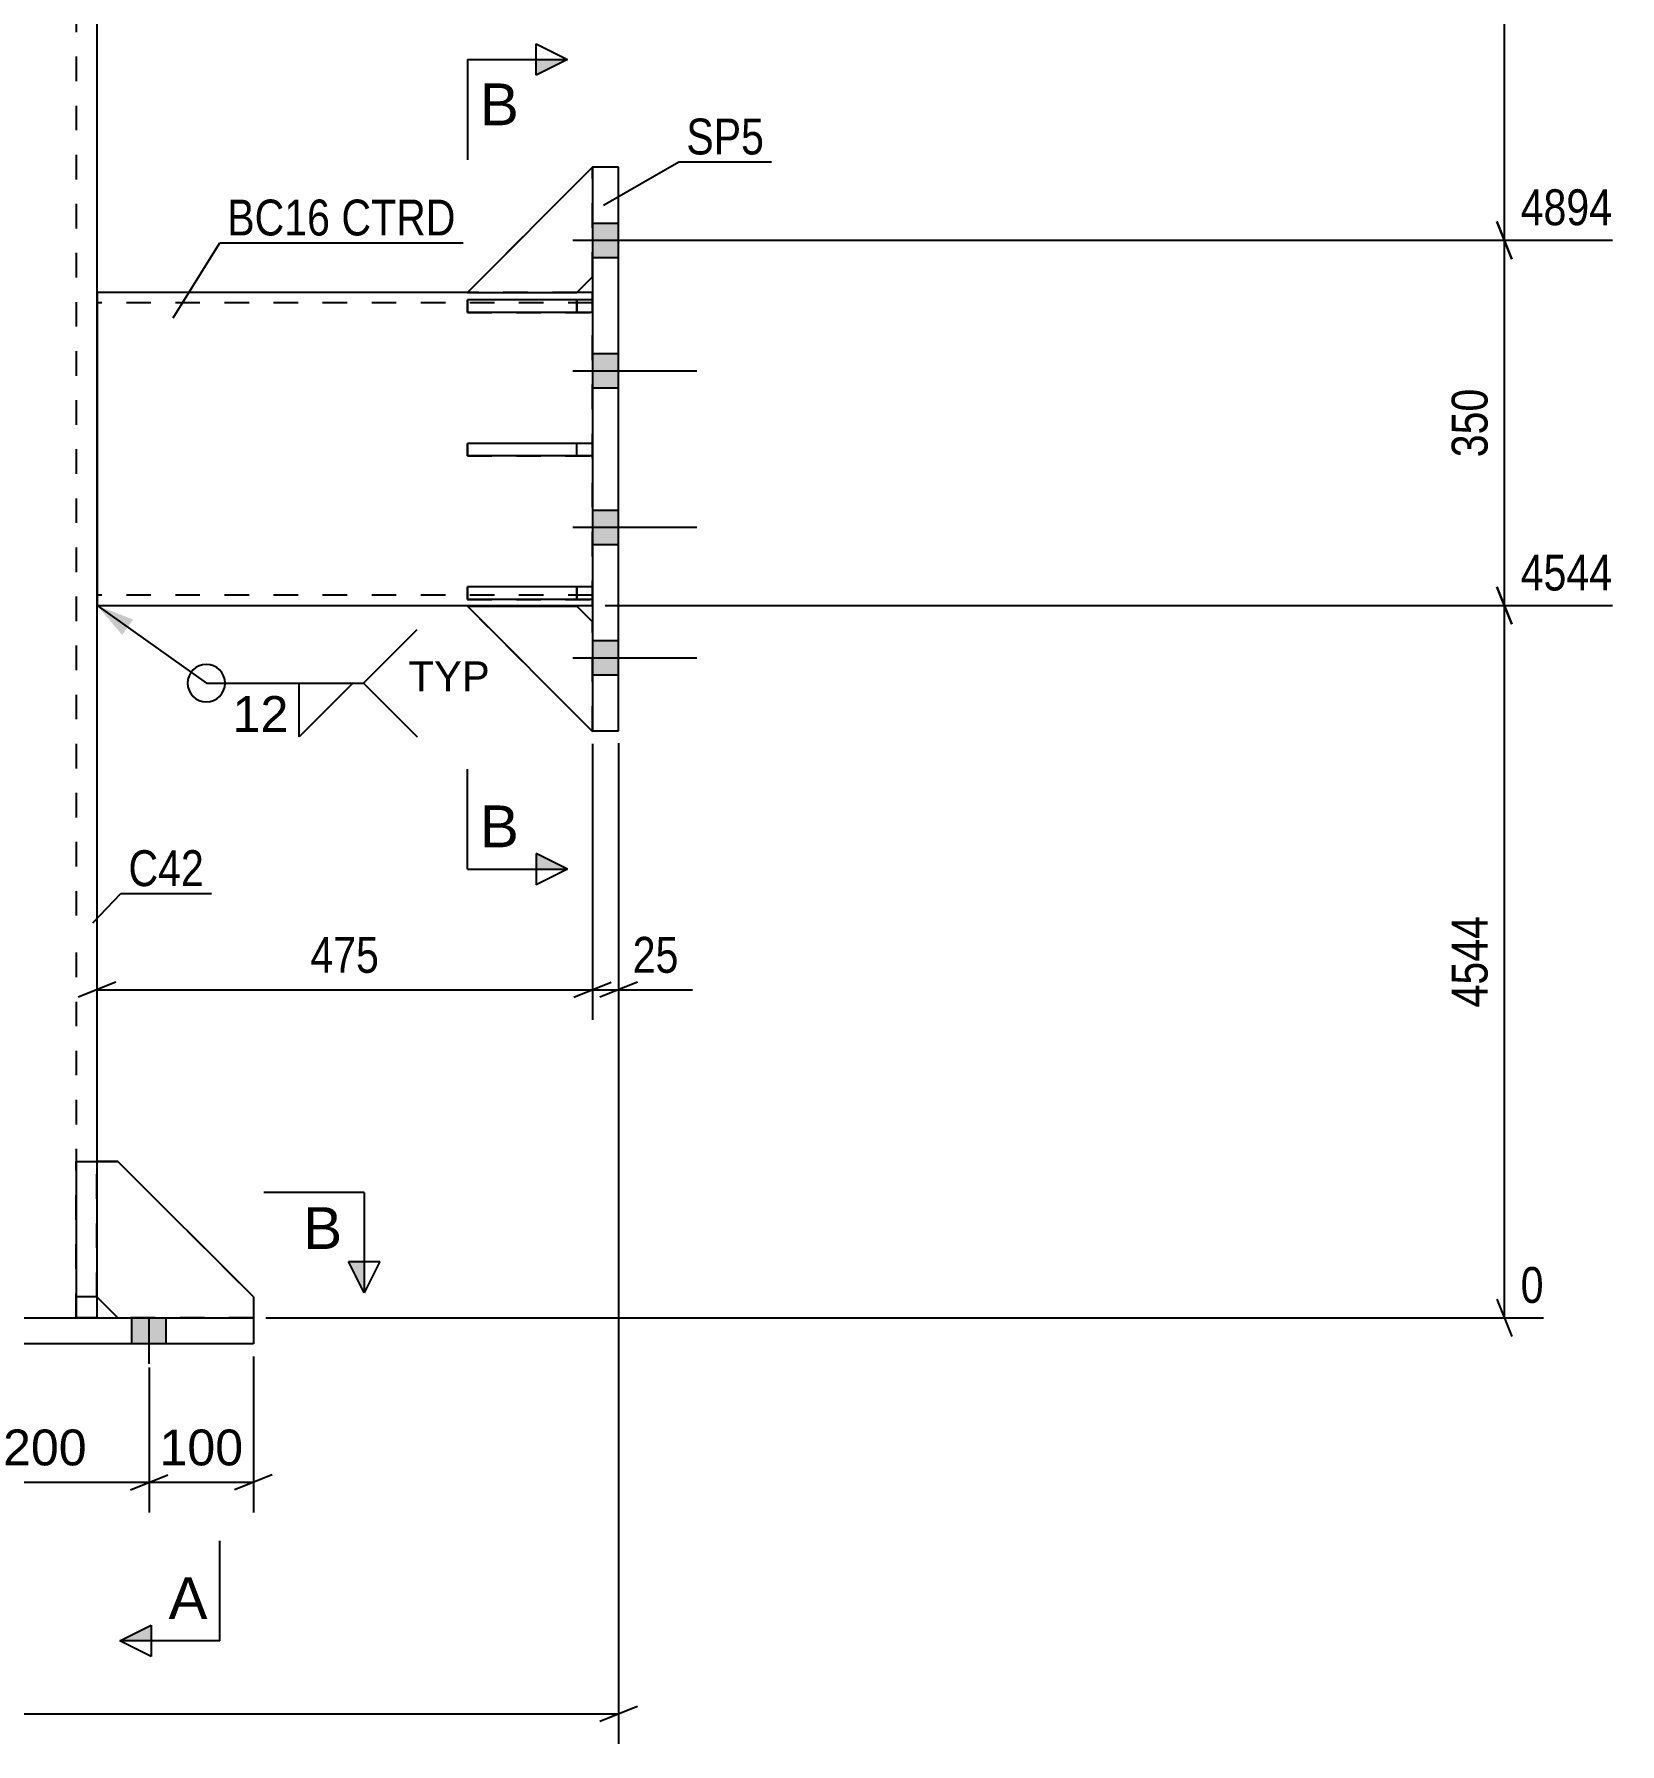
# Model space of a CAD drawing. Header units: millimetres. Extents: x -162 to 432, y -197 to 223.
# Drawn here: x 15.8 to 142.5, y -34 to 102.5 of the extents above; entities that cross this region are included whole.
import ezdxf

# ---------------------------------------------------------------- set-up
doc = ezdxf.new("R2010")
doc.units = ezdxf.units.MM
doc.linetypes.add('DXK_LINE_DOT2', pattern=[3.9198, 1.9599, -1.9599])
doc.linetypes.add('DXK_LINE_DOT3', pattern=[5.9187, 2.979, -0.9799, 0.9799, -0.9799])
doc.styles.add('Arial', font='ARIAL.TTF', dxfattribs={"height": 0.2})
doc.styles.add('Arial Narrow', font='ARIALN.TTF', dxfattribs={"height": 0.2})

# ---------------------------------------------------------------- blocks, each defined once
blk = doc.blocks.new('Part-284927994-1833 - 1824')
at = {"color": 2, "linetype": 'Continuous'}
for p, q in [((-33.33, -2.08), (-33.33, 0)), ((-33.33, 0), (33.33, 0)), ((33.33, 0), (33.33, -2.08)), ((33.33, -2.08), (-33.33, -2.08))]:
    blk.add_line(p, q, dxfattribs=at)
blk = doc.blocks.new('Part-284927994-1890 - 1824')
at = {"color": 2, "linetype": 'Continuous'}
for p, q in [((60.42, 81.29), (50.42, 81.29)), ((50.42, 80.29), (50.42, 81.29)), ((60.42, 81.29), (60.42, 80.29)), ((60.42, 80.29), (50.42, 80.29))]:
    blk.add_line(p, q, dxfattribs=at)
at = {"color": 7, "linetype": 'DXK_LINE_DOT2'}
blk.add_line((59.17, 80.29), (59.17, 81.29), dxfattribs=at)
blk = doc.blocks.new('Part-284927994-1892 - 1824')
at = {"color": 2, "linetype": 'Continuous'}
for p, q in [((60.42, 69.83), (50.42, 69.83)), ((50.42, 68.83), (50.42, 69.83)), ((60.42, 69.83), (60.42, 68.83)), ((60.42, 68.83), (50.42, 68.83))]:
    blk.add_line(p, q, dxfattribs=at)
at = {"color": 7, "linetype": 'DXK_LINE_DOT2'}
blk.add_line((59.17, 68.83), (59.17, 69.83), dxfattribs=at)
blk = doc.blocks.new('Part-284927994-1838 - 1824')
at = {"linetype": 'Continuous'}
blk.add_hatch(color=2, dxfattribs=at).paths.add_polyline_path([(0, 29.23), (-0.8, 30.63), (0.8, 30.63)])
at = {"color": 7, "linetype": 'DXK_LINE_DOT3'}
for p, q in [((0, 109.56), (0, 167.47)), ((0, 30.17), (0, 108.56)), ((0, -10), (0, 29.17))]:
    blk.add_line(p, q, dxfattribs=at)
at = {"color": 2, "linetype": 'Continuous'}
for p, q in [((-20.83, 157.47), (-20.83, 109.56)), ((-20.83, 157.47), (-20.42, 157.47)), ((-19.02, 157.47), (19.02, 157.47)), ((20.83, 157.47), (20.42, 157.47)), ((20.83, 157.47), (20.83, 109.56)), ((-20.83, 108.56), (-20.83, 30.17)), ((20.83, 108.56), (20.83, 30.17)), ((0, 29.23), (-0.8, 30.63)), ((-0.8, 30.63), (0.8, 30.63)), ((0.8, 30.63), (0, 29.23)), ((-20.83, 29.17), (-20.83, 12.5)), ((20.83, 29.17), (20.83, 12.5))]:
    blk.add_line(p, q, dxfattribs=at)
at = {"color": 7, "linetype": 'DXK_LINE_DOT2'}
for p, q in [((-19.04, 157.47), (-20.42, 157.47)), ((-19.02, 157.47), (-19.86, 157.47)), ((-19.17, 157.47), (-19.17, 109.56)), ((-19.04, 157.47), (-19.02, 157.47)), ((20.42, 157.47), (18.68, 157.47)), ((19.17, 157.47), (19.17, 109.56)), ((-19.17, 108.56), (-19.17, 30.17)), ((19.17, 108.56), (19.17, 30.17)), ((-19.17, 29.17), (-19.17, 0)), ((19.17, 29.17), (19.17, 0)), ((-20.83, 12.5), (-20.83, 0)), ((20.83, 12.5), (20.83, 0)), ((-20.83, 0), (20.83, 0))]:
    blk.add_line(p, q, dxfattribs=at)
at = {"color": 2, "linetype": 'Continuous'}
blk.add_circle((0, 30.13), 1, dxfattribs=at)
blk = doc.blocks.new('Bolt-284927994-1839 - 1824')
at = {"linetype": 'Continuous'}
for points in [[(60.42, 87.43), (60.42, 84.68), (62.5, 84.68), (62.5, 87.43)], [(60.42, 87.43), (60.42, 84.68), (62.5, 84.68), (62.5, 87.43)], [(60.42, 87.43), (60.42, 84.68), (62.5, 84.68), (62.5, 87.43)], [(60.42, 77.01), (60.42, 74.26), (62.5, 74.26), (62.5, 77.01)], [(60.42, 77.01), (60.42, 74.26), (62.5, 74.26), (62.5, 77.01)], [(60.42, 64.51), (60.42, 61.76), (62.5, 61.76), (62.5, 64.51)], [(60.42, 64.51), (60.42, 61.76), (62.5, 61.76), (62.5, 64.51)], [(60.42, 54.1), (60.42, 51.35), (62.5, 51.35), (62.5, 54.1)], [(60.42, 54.1), (60.42, 51.35), (62.5, 51.35), (62.5, 54.1)], [(60.42, 54.1), (60.42, 51.35), (62.5, 51.35), (62.5, 54.1)]]:
    blk.add_hatch(color=1, dxfattribs=at).paths.add_polyline_path(points)
at = {"color": 1, "linetype": 'Continuous'}
for p, q in [((60.42, 87.43), (62.5, 87.43)), ((60.42, 87.43), (62.5, 87.43)), ((60.42, 87.43), (62.5, 87.43)), ((58.84, 86.06), (68.75, 86.06)), ((58.84, 86.06), (68.75, 86.06)), ((58.84, 86.06), (68.75, 86.06)), ((60.42, 84.68), (62.5, 84.68)), ((60.42, 84.68), (62.5, 84.68)), ((60.42, 84.68), (62.5, 84.68)), ((60.42, 77.01), (62.5, 77.01)), ((60.42, 77.01), (62.5, 77.01)), ((58.84, 75.64), (68.75, 75.64)), ((58.84, 75.64), (68.75, 75.64)), ((60.42, 74.26), (62.5, 74.26)), ((60.42, 74.26), (62.5, 74.26)), ((60.42, 64.51), (62.5, 64.51)), ((60.42, 64.51), (62.5, 64.51)), ((58.84, 63.14), (68.75, 63.14)), ((58.84, 63.14), (68.75, 63.14)), ((60.42, 61.76), (62.5, 61.76)), ((60.42, 61.76), (62.5, 61.76)), ((60.42, 54.1), (62.5, 54.1)), ((60.42, 54.1), (62.5, 54.1)), ((60.42, 54.1), (62.5, 54.1)), ((58.84, 52.72), (68.75, 52.72)), ((58.84, 52.72), (68.75, 52.72)), ((58.84, 52.72), (68.75, 52.72)), ((60.42, 51.35), (62.5, 51.35)), ((60.42, 51.35), (62.5, 51.35)), ((60.42, 51.35), (62.5, 51.35))]:
    blk.add_line(p, q, dxfattribs=at)
blk = doc.blocks.new('Part-284927994-1968 - 1824')
at = {"color": 2, "linetype": 'Continuous'}
for p, q in [((50.42, 81.89), (20.84, 81.89)), ((20.84, 81.89), (20.84, 56.89)), ((60.42, 81.89), (59.17, 81.89)), ((20.84, 56.89), (60.42, 56.89))]:
    blk.add_line(p, q, dxfattribs=at)
at = {"color": 7, "linetype": 'DXK_LINE_DOT2'}
for p, q in [((60.42, 81.06), (20.84, 81.06)), ((59.17, 81.89), (50.42, 81.89)), ((60.42, 56.89), (60.42, 81.89)), ((20.84, 57.72), (20.84, 57.79)), ((60.42, 57.72), (20.84, 57.72))]:
    blk.add_line(p, q, dxfattribs=at)
blk = doc.blocks.new('Bolt-284927994-1845 - 1824')
at = {"linetype": 'Continuous'}
for points in [[(-23.63, 0), (-26.38, 0), (-26.38, -2.08), (-23.63, -2.08)], [(-23.63, 0), (-26.38, 0), (-26.38, -2.08), (-23.63, -2.08)], [(-23.63, 0), (-26.38, 0), (-26.38, -2.08), (-23.63, -2.08)], [(-23.63, 0), (-26.38, 0), (-26.38, -2.08), (-23.63, -2.08)], [(-6.96, 0), (-9.71, 0), (-9.71, -2.08), (-6.96, -2.08)], [(-6.96, 0), (-9.71, 0), (-9.71, -2.08), (-6.96, -2.08)], [(9.71, 0), (6.96, 0), (6.96, -2.08), (9.71, -2.08)], [(9.71, 0), (6.96, 0), (6.96, -2.08), (9.71, -2.08)], [(26.37, 0), (23.62, 0), (23.62, -2.08), (26.37, -2.08)], [(26.37, 0), (23.62, 0), (23.62, -2.08), (26.37, -2.08)], [(26.37, 0), (23.62, 0), (23.62, -2.08), (26.37, -2.08)], [(26.37, 0), (23.62, 0), (23.62, -2.08), (26.37, -2.08)]]:
    blk.add_hatch(color=1, dxfattribs=at).paths.add_polyline_path(points)
at = {"color": 1, "linetype": 'Continuous'}
for p, q in [((-26.38, -2.08), (-26.38, 0)), ((-26.38, -2.08), (-26.38, 0)), ((-26.38, -2.08), (-26.38, 0)), ((-26.38, -2.08), (-26.38, 0)), ((-25, -3.67), (-25, 0)), ((-25, -3.67), (-25, 0)), ((-25, -3.67), (-25, 0)), ((-25, -3.67), (-25, 0)), ((-23.63, -2.08), (-23.63, 0)), ((-23.63, -2.08), (-23.63, 0)), ((-23.63, -2.08), (-23.63, 0)), ((-23.63, -2.08), (-23.63, 0)), ((-9.71, -2.08), (-9.71, 0)), ((-9.71, -2.08), (-9.71, 0)), ((-8.33, -3.67), (-8.33, 0)), ((-8.33, -3.67), (-8.33, 0)), ((-6.96, -2.08), (-6.96, 0)), ((-6.96, -2.08), (-6.96, 0)), ((6.96, -2.08), (6.96, 0)), ((6.96, -2.08), (6.96, 0)), ((8.33, -3.67), (8.33, 0)), ((8.33, -3.67), (8.33, 0)), ((9.71, -2.08), (9.71, 0)), ((9.71, -2.08), (9.71, 0)), ((23.62, -2.08), (23.62, 0)), ((23.62, -2.08), (23.62, 0)), ((23.62, -2.08), (23.62, 0)), ((23.62, -2.08), (23.62, 0)), ((25, -3.67), (25, 0)), ((25, -3.67), (25, 0)), ((25, -3.67), (25, 0)), ((25, -3.67), (25, 0)), ((26.37, -2.08), (26.37, 0)), ((26.37, -2.08), (26.37, 0)), ((26.37, -2.08), (26.37, 0)), ((26.37, -2.08), (26.37, 0))]:
    blk.add_line(p, q, dxfattribs=at)
blk = doc.blocks.new('Part-284927994-1859 - 1824')
at = {"color": 2, "linetype": 'Continuous'}
for p, q in [((22.5, 12.5), (20.83, 12.5)), ((33.33, 1.67), (22.5, 12.5)), ((22.5, 0), (20.83, 1.67)), ((33.33, 1.67), (33.33, 0))]:
    blk.add_line(p, q, dxfattribs=at)
at = {"color": 7, "linetype": 'DXK_LINE_DOT2'}
for p, q in [((20.83, 1.67), (20.83, 12.5)), ((33.33, 0), (22.5, 0))]:
    blk.add_line(p, q, dxfattribs=at)
blk = doc.blocks.new('Part-284927994-1860 - 1824')
at = {"color": 2, "linetype": 'Continuous'}
for p, q in [((19.17, 12.5), (19.17, 0)), ((19.17, 12.5), (20.83, 12.5)), ((20.83, 12.5), (20.83, 0)), ((20.83, 1.67), (19.17, 1.67)), ((19.17, 0), (20.83, 0))]:
    blk.add_line(p, q, dxfattribs=at)
blk = doc.blocks.new('Part-284927994-1990 - 1824')
at = {"color": 7, "linetype": 'DXK_LINE_DOT2'}
for p, q in [((20.83, 1.67), (20.83, 12.5)), ((20.83, 12.5), (22.5, 12.5)), ((22.5, 12.5), (33.33, 1.67)), ((22.5, 0), (20.83, 1.67)), ((33.33, 1.67), (33.33, 0)), ((33.33, 0), (22.5, 0))]:
    blk.add_line(p, q, dxfattribs=at)
blk = doc.blocks.new('Part-284927994-1991 - 1824')
at = {"color": 7, "linetype": 'DXK_LINE_DOT2'}
for p, q in [((19.17, 0), (19.17, 12.5)), ((19.17, 12.5), (20.83, 12.5)), ((20.83, 12.5), (20.83, 0)), ((20.83, 1.67), (19.17, 1.67)), ((20.83, 0), (19.17, 0))]:
    blk.add_line(p, q, dxfattribs=at)
blk = doc.blocks.new('Part-284927994-1883 - 1824')
at = {"color": 2, "linetype": 'Continuous'}
for p, q in [((60.42, 91.89), (50.42, 81.89)), ((59.17, 81.89), (60.42, 83.14)), ((50.42, 81.89), (59.17, 81.89))]:
    blk.add_line(p, q, dxfattribs=at)
at = {"color": 7, "linetype": 'DXK_LINE_DOT2'}
blk.add_line((60.42, 83.14), (60.42, 91.89), dxfattribs=at)
blk = doc.blocks.new('Part-284927994-1884 - 1824')
at = {"color": 7, "linetype": 'DXK_LINE_DOT2'}
for p, q in [((60.42, 91.89), (50.42, 81.89)), ((60.42, 83.14), (60.42, 91.89)), ((59.17, 81.89), (60.42, 83.14)), ((50.42, 81.89), (59.17, 81.89))]:
    blk.add_line(p, q, dxfattribs=at)
blk = doc.blocks.new('Part-284927994-1885 - 1824')
at = {"color": 2, "linetype": 'Continuous'}
for p, q in [((50.42, 56.83), (59.17, 56.83)), ((50.42, 56.83), (60.42, 46.83)), ((59.17, 56.83), (60.42, 55.58)), ((60.42, 46.83), (60.42, 46.89))]:
    blk.add_line(p, q, dxfattribs=at)
at = {"color": 7, "linetype": 'DXK_LINE_DOT2'}
blk.add_line((60.42, 46.89), (60.42, 55.58), dxfattribs=at)
blk = doc.blocks.new('Part-284927994-1886 - 1824')
at = {"color": 7, "linetype": 'DXK_LINE_DOT2'}
for p, q in [((50.42, 56.83), (59.17, 56.83)), ((60.42, 46.83), (50.42, 56.83)), ((59.17, 56.83), (60.42, 55.58)), ((60.42, 55.58), (60.42, 46.83))]:
    blk.add_line(p, q, dxfattribs=at)
blk = doc.blocks.new('Part-284927994-1887 - 1824')
at = {"color": 7, "linetype": 'DXK_LINE_DOT2'}
for p, q in [((60.42, 81.29), (50.42, 81.29)), ((50.42, 81.29), (50.42, 80.29)), ((59.17, 81.29), (59.17, 80.29)), ((60.42, 80.29), (60.42, 81.29)), ((50.42, 80.29), (60.42, 80.29))]:
    blk.add_line(p, q, dxfattribs=at)
blk = doc.blocks.new('Part-284927994-1889 - 1824')
at = {"color": 7, "linetype": 'DXK_LINE_DOT2'}
for p, q in [((60.42, 69.83), (50.42, 69.83)), ((50.42, 69.83), (50.42, 68.83)), ((59.17, 68.83), (59.17, 69.83)), ((60.42, 68.83), (60.42, 69.83)), ((50.42, 68.83), (60.42, 68.83))]:
    blk.add_line(p, q, dxfattribs=at)
blk = doc.blocks.new('Part-284927994-1932 - 1824')
at = {"color": 2, "linetype": 'Continuous'}
for p, q in [((60.42, 91.89), (60.42, 81.29)), ((62.5, 91.89), (60.42, 91.89)), ((62.5, 46.89), (62.5, 91.89)), ((60.42, 80.29), (60.42, 69.83)), ((60.42, 68.83), (60.42, 58.37)), ((60.42, 57.37), (60.42, 46.89)), ((60.42, 46.89), (62.5, 46.89))]:
    blk.add_line(p, q, dxfattribs=at)
at = {"color": 7, "linetype": 'DXK_LINE_DOT2'}
for p, q in [((60.42, 81.29), (60.42, 80.29)), ((60.42, 69.83), (60.42, 68.83)), ((60.42, 58.37), (60.42, 57.37))]:
    blk.add_line(p, q, dxfattribs=at)
blk = doc.blocks.new('Part-284927994-2023 - 1824')
at = {"color": 2, "linetype": 'Continuous'}
for p, q in [((60.42, 58.37), (50.42, 58.37)), ((50.42, 57.37), (50.42, 58.37)), ((60.42, 57.37), (50.42, 57.37)), ((60.42, 58.37), (60.42, 57.37))]:
    blk.add_line(p, q, dxfattribs=at)
at = {"color": 7, "linetype": 'DXK_LINE_DOT2'}
blk.add_line((59.17, 57.37), (59.17, 58.37), dxfattribs=at)
blk = doc.blocks.new('Part-284927994-2024 - 1824')
at = {"color": 7, "linetype": 'DXK_LINE_DOT2'}
for p, q in [((60.42, 58.37), (50.42, 58.37)), ((50.42, 58.37), (50.42, 57.37)), ((50.42, 57.37), (60.42, 57.37)), ((59.17, 58.37), (59.17, 57.37)), ((60.42, 57.37), (60.42, 58.37))]:
    blk.add_line(p, q, dxfattribs=at)
blk = doc.blocks.new('StraightDimension-284927994-2163 - 1824')
at = {"color": 7, "linetype": 'Continuous'}
for p, q in [((20.83, 55.89), (20.83, 23.81)), ((60.42, 45.83), (60.42, 23.81)), ((22.33, 26.81), (19.33, 25.61)), ((20.83, 26.21), (60.42, 26.21)), ((58.92, 25.61), (61.92, 26.81))]:
    blk.add_line(p, q, dxfattribs=at)
at = {"color": 0}
blk.add_wipeout([(43.97, 26.96), (43.97, 31.16), (37.28, 31.16), (37.28, 26.96)], dxfattribs=at)
at = {"color": 3, "style": 'Arial Narrow'}
blk.add_text('475', height=2.863, dxfattribs=at).set_placement((37.88, 27.56))
blk = doc.blocks.new('StraightDimension-284927994-2182 - 1824')
at = {"color": 7, "linetype": 'Continuous'}
for p, q in [((60.42, 45.83), (60.42, 23.81)), ((62.5, 45.89), (62.5, 23.81)), ((58.92, 25.61), (61.92, 26.81)), ((60.42, 26.21), (62.5, 26.21)), ((64, 26.81), (61, 25.61)), ((62.5, 26.21), (68.41, 26.21)), ((62.5, 26.21), (68.41, 26.21))]:
    blk.add_line(p, q, dxfattribs=at)
at = {"color": 0}
blk.add_wipeout([(67.88, 26.96), (67.88, 31.16), (63.03, 31.16), (63.03, 26.96)], dxfattribs=at)
at = {"color": 3, "style": 'Arial Narrow'}
blk.add_text('25', height=2.863, dxfattribs=at).set_placement((63.63, 27.56))
blk = doc.blocks.new('StraightDimension-284927994-2262 - 1824')
at = {"color": 7, "linetype": 'Continuous'}
for p, q in [((-62.5, 45.89), (-62.5, -34.01)), ((62.5, 45.89), (62.5, -34.01)), ((-61, -31.01), (-64, -32.21)), ((61, -32.21), (64, -31.01)), ((-62.5, -31.61), (62.5, -31.61))]:
    blk.add_line(p, q, dxfattribs=at)
at = {"color": 0}
blk.add_wipeout([(5.05, -30.86), (5.05, -26.66), (-5.04, -26.66), (-5.04, -30.86)], dxfattribs=at)
at = {"color": 3, "style": 'Arial'}
blk.add_text('1500', height=2.865, dxfattribs=at).set_placement((-4.44, -30.26))
blk = doc.blocks.new('StraightDimension-284927994-2273 - 1824')
at = {"color": 7, "linetype": 'Continuous'}
for p, q in [((25, -3.97), (25, -15.53)), ((33.33, -3.08), (33.33, -15.53)), ((23.5, -13.73), (26.5, -12.53)), ((25, -13.13), (33.33, -13.13)), ((34.83, -12.53), (31.83, -13.73))]:
    blk.add_line(p, q, dxfattribs=at)
at = {"color": 0}
blk.add_wipeout([(33.1, -12.38), (33.1, -8.18), (25.23, -8.18), (25.23, -12.38)], dxfattribs=at)
at = {"color": 3, "style": 'Arial'}
blk.add_text('100', height=2.865, dxfattribs=at).set_placement((25.83, -11.78))
blk = doc.blocks.new('StraightDimension-284927994-2283 - 1824')
at = {"color": 7, "linetype": 'Continuous'}
for p, q in [((8.33, -3.97), (8.33, -15.53)), ((25, -3.97), (25, -15.53)), ((9.83, -12.53), (6.83, -13.73)), ((8.33, -13.13), (25, -13.13)), ((23.5, -13.73), (26.5, -12.53))]:
    blk.add_line(p, q, dxfattribs=at)
at = {"color": 0}
blk.add_wipeout([(20.6, -12.38), (20.6, -8.18), (12.73, -8.18), (12.73, -12.38)], dxfattribs=at)
at = {"color": 3, "style": 'Arial'}
blk.add_text('200', height=2.865, dxfattribs=at).set_placement((13.33, -11.78))
blk = doc.blocks.new('StraightDimension-284927994-2370 - 1824')
at = {"color": 7, "linetype": 'Continuous'}
for p, q in [((133.86, 84.56), (132.66, 87.56)), ((66.83, 86.06), (141.88, 86.06)), ((133.26, 56.89), (133.26, 86.06)), ((132.66, 58.39), (133.86, 55.39)), ((61.42, 56.89), (141.88, 56.89))]:
    blk.add_line(p, q, dxfattribs=at)
at = {"color": 0}
blk.add_wipeout([(132.51, 74.82), (128.31, 74.82), (128.31, 68.13), (132.51, 68.13)], dxfattribs=at)
at = {"color": 3, "style": 'Arial Narrow'}
blk.add_text('350', height=2.863, rotation=90.0002, dxfattribs=at).set_placement((131.91, 68.73))
at = {"color": 0, "linetype": 'Continuous'}
blk.add_wipeout([(142.48, 86.66), (142.48, 90.86), (133.96, 90.86), (133.96, 86.66)], dxfattribs=at)
at = {"color": 3, "linetype": 'Continuous', "style": 'Arial Narrow'}
blk.add_text('4894', height=2.863, dxfattribs=at).set_placement((134.56, 87.26))
blk = doc.blocks.new('StraightDimension-284927994-2377 - 1824')
at = {"color": 7, "linetype": 'Continuous'}
for p, q in [((133.86, 55.39), (132.66, 58.39)), ((61.42, 56.89), (141.88, 56.89)), ((133.26, 0), (133.26, 56.89)), ((132.66, 1.5), (133.86, -1.5)), ((34.33, 0), (136.39, 0))]:
    blk.add_line(p, q, dxfattribs=at)
at = {"color": 0}
blk.add_wipeout([(132.51, 32.7), (128.31, 32.7), (128.31, 24.19), (132.51, 24.19)], dxfattribs=at)
at = {"color": 3, "style": 'Arial Narrow'}
blk.add_text('4544', height=2.863, rotation=90.0002, dxfattribs=at).set_placement((131.91, 24.79))
at = {"color": 0, "linetype": 'Continuous'}
for points in [[(142.48, 57.49), (142.48, 61.69), (133.96, 61.69), (133.96, 57.49)], [(136.99, 0.6), (136.99, 4.8), (133.96, 4.8), (133.96, 0.6)]]:
    blk.add_wipeout(points, dxfattribs=at)
at = {"color": 3, "linetype": 'Continuous', "style": 'Arial Narrow'}
for s, height, p in [('4544', 2.863, (134.56, 58.09)), ('0', 2.86, (134.56, 1.2))]:
    blk.add_text(s, height=height, dxfattribs=at).set_placement(p)
blk = doc.blocks.new('StraightDimension-284927994-2392 - 1824')
at = {"color": 7, "linetype": 'Continuous'}
for p, q in [((133.86, 143.47), (132.66, 146.47)), ((113.59, 144.97), (141.88, 144.97)), ((133.26, 86.06), (133.26, 144.97)), ((132.66, 87.56), (133.86, 84.56)), ((66.83, 86.06), (141.88, 86.06))]:
    blk.add_line(p, q, dxfattribs=at)
at = {"color": 0}
blk.add_wipeout([(132.51, 119.77), (128.31, 119.77), (128.31, 111.26), (132.51, 111.26)], dxfattribs=at)
at = {"color": 3, "style": 'Arial Narrow'}
blk.add_text('3065', height=2.863, rotation=90.0002, dxfattribs=at).set_placement((131.91, 111.86))
at = {"color": 0, "linetype": 'Continuous'}
blk.add_wipeout([(142.48, 145.57), (142.48, 149.77), (133.96, 149.77), (133.96, 145.57)], dxfattribs=at)
at = {"color": 3, "linetype": 'Continuous', "style": 'Arial Narrow'}
blk.add_text('7959', height=2.863, dxfattribs=at).set_placement((134.56, 146.17))
blk = doc.blocks.new('Mark-284927994-1834 - 1824')
at = {"color": 0}
blk.add_wipeout([(29.38, 34.48), (29.38, 37.48), (23.35, 37.48), (23.35, 34.48)], dxfattribs=at)
blk.add_wipeout([(29.38, 34.48), (29.38, 37.48), (23.35, 37.48), (23.35, 34.48)], dxfattribs=at)
at = {"color": 30, "linetype": 'Continuous'}
for p, q in [((20.49, 31.54), (22.75, 33.88)), ((22.75, 33.88), (29.98, 33.88))]:
    blk.add_line(p, q, dxfattribs=at)
at = {"color": 3, "style": 'Arial Narrow'}
blk.add_text('C42', height=2.863, dxfattribs=at).set_placement((23.35, 34.48))
blk = doc.blocks.new('Mark-284927994-1928 - 1824')
at = {"color": 0}
blk.add_wipeout([(74.12, 92.91), (74.12, 95.91), (67.91, 95.91), (67.91, 92.91)], dxfattribs=at)
blk.add_wipeout([(74.12, 92.91), (74.12, 95.91), (67.91, 95.91), (67.91, 92.91)], dxfattribs=at)
at = {"color": 30, "linetype": 'Continuous'}
for p, q in [((61.29, 88.86), (67.31, 92.31)), ((67.31, 92.31), (74.72, 92.31))]:
    blk.add_line(p, q, dxfattribs=at)
at = {"color": 3, "style": 'Arial Narrow'}
blk.add_text('SP5', height=2.863, dxfattribs=at).set_placement((67.91, 92.91))
blk = doc.blocks.new('Mark-284927994-1964 - 1824')
at = {"color": 0}
for points in [[(39.46, 86.44), (39.46, 89.44), (31.24, 89.44), (31.24, 86.44)], [(49.49, 86.44), (49.49, 89.44), (40.36, 89.44), (40.36, 86.44)]]:
    blk.add_wipeout(points, dxfattribs=at)
for points in [[(39.46, 86.44), (39.46, 89.44), (31.24, 89.44), (31.24, 86.44)], [(49.49, 86.44), (49.49, 89.44), (40.36, 89.44), (40.36, 86.44)]]:
    blk.add_wipeout(points, dxfattribs=at)
at = {"color": 30, "linetype": 'Continuous'}
for p, q in [((26.91, 79.86), (30.64, 85.84)), ((30.64, 85.84), (50.09, 85.84))]:
    blk.add_line(p, q, dxfattribs=at)
at = {"color": 3, "style": 'Arial Narrow'}
for s, p in [('BC16', (31.24, 86.44)), ('CTRD', (40.36, 86.44))]:
    blk.add_text(s, height=2.863, dxfattribs=at).set_placement(p)
blk = doc.blocks.new('SectionMark-284927994-2440 - 1824')
at = {"linetype": 'Continuous'}
for points in [[(25.3, 193.94), (25.3, 192.69), (22.8, 193.94)], [(25.16, -24.55), (25.16, -25.8), (22.66, -25.8)]]:
    blk.add_hatch(color=6, dxfattribs=at).paths.add_polyline_path(points)
at = {"color": 6, "linetype": 'Continuous'}
for p, q in [((22.8, 193.94), (25.3, 195.19)), ((30.8, 193.94), (22.8, 193.94)), ((22.8, 193.94), (25.3, 192.69)), ((25.3, 192.69), (25.3, 195.19)), ((30.8, 193.94), (30.8, 185.94)), ((30.66, -25.8), (30.66, -17.8)), ((22.66, -25.8), (25.16, -24.55)), ((25.16, -24.55), (25.16, -27.05)), ((30.66, -25.8), (22.66, -25.8)), ((25.16, -27.05), (22.66, -25.8))]:
    blk.add_line(p, q, dxfattribs=at)
at = {"color": 0, "linetype": 'Continuous'}
for points in [[(29.8, 188.69), (29.8, 192.19), (26.69, 192.19), (26.69, 188.69)], [(29.66, -24.05), (29.66, -20.55), (26.55, -20.55), (26.55, -24.05)]]:
    blk.add_wipeout(points, dxfattribs=at)
at = {"color": 3, "linetype": 'Continuous', "style": 'Arial'}
for p in [(26.69, 188.69), (26.55, -24.05)]:
    blk.add_text('A', height=3.34, rotation=-0.0115, dxfattribs=at).set_placement(p)
blk = doc.blocks.new('SectionMark-284927994-2442 - 1824')
at = {"linetype": 'Continuous'}
for points in [[(55.92, 99.24), (55.92, 100.49), (58.42, 100.49)], [(55.92, 35.83), (55.92, 37.08), (58.42, 35.83)]]:
    blk.add_hatch(color=6, dxfattribs=at).paths.add_polyline_path(points)
at = {"color": 6, "linetype": 'Continuous'}
for p, q in [((55.92, 99.24), (55.92, 101.74)), ((55.92, 101.74), (58.42, 100.49)), ((50.42, 100.49), (50.42, 92.49)), ((50.42, 100.49), (58.42, 100.49)), ((58.42, 100.49), (55.92, 99.24)), ((50.42, 35.83), (50.42, 43.83)), ((58.42, 35.83), (55.92, 37.08)), ((55.92, 37.08), (55.92, 34.58)), ((50.42, 35.83), (58.42, 35.83)), ((58.42, 35.83), (55.92, 34.58))]:
    blk.add_line(p, q, dxfattribs=at)
at = {"color": 0, "linetype": 'Continuous'}
for points in [[(54.53, 95.24), (54.53, 98.74), (51.42, 98.74), (51.42, 95.24)], [(54.53, 37.58), (54.53, 41.08), (51.42, 41.08), (51.42, 37.58)]]:
    blk.add_wipeout(points, dxfattribs=at)
at = {"color": 3, "linetype": 'Continuous', "style": 'Arial'}
for p in [(51.42, 95.24), (51.42, 37.58)]:
    blk.add_text('B', height=3.34, dxfattribs=at).set_placement(p)
blk = doc.blocks.new('SectionMark-284927994-2446 - 1824')
at = {"linetype": 'Continuous'}
for points in [[(-53.79, 4.5), (-52.54, 4.5), (-53.79, 2)], [(40.92, 4.5), (42.17, 4.5), (42.17, 2)]]:
    blk.add_hatch(color=6, dxfattribs=at).paths.add_polyline_path(points)
at = {"color": 6, "linetype": 'Continuous'}
for p, q in [((-53.79, 10), (-45.79, 10)), ((-53.79, 10), (-53.79, 2)), ((42.17, 10), (34.17, 10)), ((42.17, 10), (42.17, 2)), ((-53.79, 2), (-55.04, 4.5)), ((-52.54, 4.5), (-55.04, 4.5)), ((-53.79, 2), (-52.54, 4.5)), ((40.92, 4.5), (43.42, 4.5)), ((42.17, 2), (40.92, 4.5)), ((43.42, 4.5), (42.17, 2))]:
    blk.add_line(p, q, dxfattribs=at)
at = {"color": 0, "linetype": 'Continuous'}
for points in [[(-48.93, 5.5), (-48.93, 9), (-52.04, 9), (-52.04, 5.5)], [(40.42, 5.5), (40.42, 9), (37.31, 9), (37.31, 5.5)]]:
    blk.add_wipeout(points, dxfattribs=at)
at = {"color": 3, "linetype": 'Continuous', "style": 'Arial'}
for p in [(-52.04, 5.5), (37.31, 5.5)]:
    blk.add_text('B', height=3.34, dxfattribs=at).set_placement(p)
blk = doc.blocks.new('WeldMark-284927994-2467 - 1824')
at = {"linetype": 'Continuous'}
blk.add_hatch(color=30, dxfattribs=at).paths.add_polyline_path([(22.85, 54.54), (20.84, 56.89), (23.72, 55.77)])
at = {"color": 30, "linetype": 'Continuous'}
for p, q in [((20.84, 56.89), (29.57, 50.69)), ((29.57, 50.69), (42.12, 50.69))]:
    blk.add_line(p, q, dxfattribs=at)
at = {"color": 3, "linetype": 'Continuous'}
for p, q in [((42.12, 50.69), (46.41, 54.98)), ((36.98, 50.69), (41.26, 50.69)), ((42.12, 50.69), (46.41, 46.41))]:
    blk.add_line(p, q, dxfattribs=at)
blk.add_arc((29.57, 50.69), 1.5, 90, 270, dxfattribs=at)
at = {"color": 0}
blk.add_wipeout([(36.32, 46.59), (36.32, 49.99), (31.47, 49.99), (31.47, 46.59)], dxfattribs=at)
at = {"color": 3, "linetype": 'Continuous'}
for p, q in [((41.26, 50.69), (36.98, 46.41)), ((36.98, 46.41), (36.98, 50.69))]:
    blk.add_line(p, q, dxfattribs=at)
blk.add_arc((29.57, 50.69), 1.5, 270, 90, dxfattribs=at)
at = {"color": 3, "style": 'Arial'}
blk.add_text('12', height=2.865, dxfattribs=at).set_placement((31.67, 46.79))
at = {"color": 0, "linetype": 'Continuous'}
blk.add_wipeout([(52.2, 50.04), (52.2, 52.54), (45.72, 52.54), (45.72, 50.04)], dxfattribs=at)
blk.add_wipeout([(52.2, 50.04), (52.2, 52.54), (45.72, 52.54), (45.72, 50.04)], dxfattribs=at)
at = {"color": 3, "linetype": 'Continuous', "style": 'Arial'}
blk.add_text('TYP', height=2.388, dxfattribs=at).set_placement((45.72, 50.04))

msp = doc.modelspace()

# ---------------------------------------------------------------- block references
for name in ['Part-284927994-1838 - 1824', 'Part-284927994-1883 - 1824', 'Part-284927994-1884 - 1824', 'Part-284927994-1932 - 1824', 'Bolt-284927994-1839 - 1824', 'Part-284927994-1968 - 1824', 'Part-284927994-1890 - 1824', 'Part-284927994-1887 - 1824', 'Part-284927994-1892 - 1824', 'Part-284927994-1889 - 1824', 'Part-284927994-2023 - 1824', 'Part-284927994-2024 - 1824', 'Part-284927994-1885 - 1824', 'Part-284927994-1886 - 1824', 'Part-284927994-1860 - 1824', 'Part-284927994-1991 - 1824', 'Part-284927994-1859 - 1824', 'Part-284927994-1990 - 1824', 'Part-284927994-1833 - 1824', 'Bolt-284927994-1845 - 1824']:
    msp.add_blockref(name, (0, 0))

# ---------------------------------------------------------------- next in the draw order: block references
for name in ['Mark-284927994-1964 - 1824', 'StraightDimension-284927994-2163 - 1824']:
    msp.add_blockref(name, (0, 0))

# ---------------------------------------------------------------- next in the draw order: block references
for name in ['StraightDimension-284927994-2370 - 1824', 'StraightDimension-284927994-2182 - 1824']:
    msp.add_blockref(name, (0, 0))

# ---------------------------------------------------------------- next in the draw order: block references
for name in ['StraightDimension-284927994-2392 - 1824', 'StraightDimension-284927994-2262 - 1824']:
    msp.add_blockref(name, (0, 0))

# ---------------------------------------------------------------- next in the draw order: block references
for name in ['Mark-284927994-1928 - 1824', 'StraightDimension-284927994-2377 - 1824', 'Mark-284927994-1834 - 1824', 'StraightDimension-284927994-2273 - 1824']:
    msp.add_blockref(name, (0, 0))

# ---------------------------------------------------------------- next in the draw order: block references
for name in ['SectionMark-284927994-2442 - 1824', 'StraightDimension-284927994-2283 - 1824']:
    msp.add_blockref(name, (0, 0))

# ---------------------------------------------------------------- next in the draw order: block references
msp.add_blockref('SectionMark-284927994-2440 - 1824', (0, 0))

# ---------------------------------------------------------------- next in the draw order: block references
for name in ['WeldMark-284927994-2467 - 1824', 'SectionMark-284927994-2446 - 1824']:
    msp.add_blockref(name, (0, 0))

doc.saveas('drawing.dxf')
